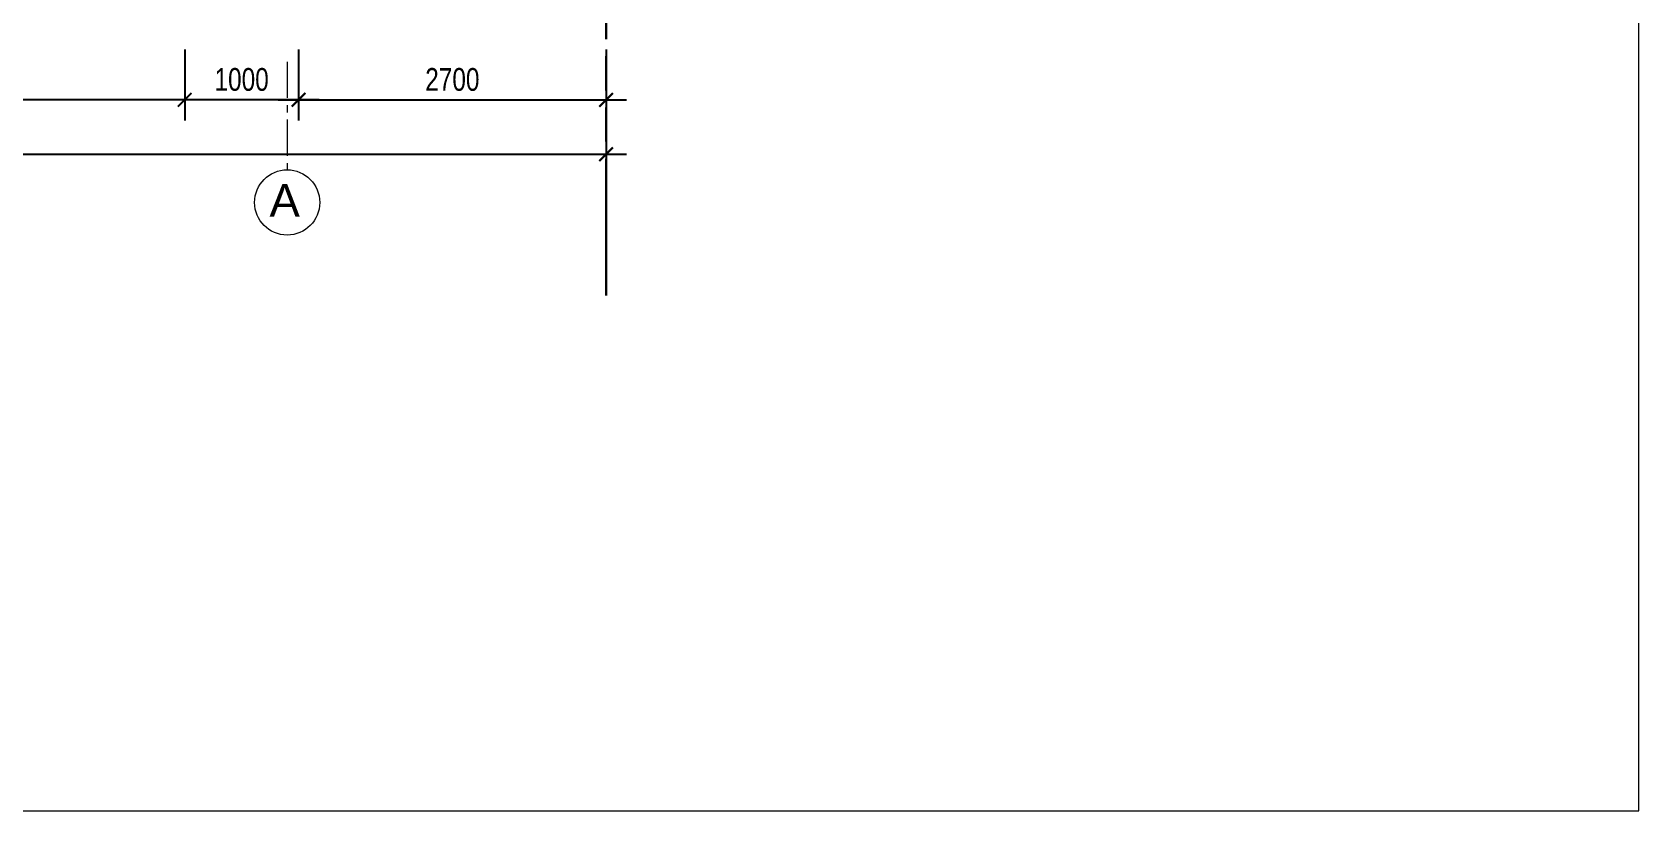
# Model space of a CAD drawing. Header units: millimetres. Extents: x -78046 to 260989, y -99288 to 158505.
# Drawn here: x 246884 to 260989, y -6424 to 413 of the extents above; entities that cross this region are included whole.
import ezdxf
from ezdxf.enums import TextEntityAlignment as Align

# ---------------------------------------------------------------- set-up
doc = ezdxf.new("R2010")
doc.units = ezdxf.units.MM
doc.header["$LTSCALE"] = 100
doc.header["$PDMODE"] = 98
doc.linetypes.add('ACAD_ISO09W100', pattern=[45, 24, -3, 6, -3, 6, -3])
doc.linetypes.add('CENTER', pattern=[50.8, 31.75, -6.35, 6.35, -6.35])
doc.layers.get('Defpoints').update_dxf_attribs({"lineweight": 13})
for name, color, linetype, lineweight in [('-CENTER', 143, 'CENTER', 13), ('-DIM', 9, 'Continuous', 13), ('-KH', 143, 'Continuous', 13), ('-LINE1', 7, 'Continuous', 18), ('-TEXT', 7, 'Continuous', 15), ('ranh gioi lo dat', 240, 'ACAD_ISO09W100', 30)]:
    doc.layers.add(name, color=color, linetype=linetype, lineweight=lineweight)
doc.styles.add('1', font='arial.ttf')
doc.styles.add('AVANH', font='VHAVAN_2.TTF', dxfattribs={"width": 0.8})
doc.dimstyles.new('C_100A3', dxfattribs={"dimscale": 100, "dimtxt": 2.5, "dimasz": 1.2, "dimexe": 1.8, "dimexo": 0, "dimgap": 0.75, "dimtad": 1, "dimdec": 0, "dimzin": 0, "dimdsep": 46, "dimtxsty": 'AVANH', "dimblk": 'ARCHTICK', "dimcen": 0, "dimdle": 1.8, "dimclrd": 256, "dimclre": 256, "dimclrt": 7, "dimadec": 0, "dimazin": 0, "dimtfac": 0.0001, "dimtdec": 0, "dimtix": 1, "dimtmove": 2, "dimatfit": 3, "dimldrblk": 'ARCHTICK', "dimfxl": 1.8, "dimtolj": 1, "dimtzin": 0, "dimarcsym": 0})

# ---------------------------------------------------------------- blocks, each defined once
blk = doc.blocks.new('_ARCHTICK')
at = {"const_width": 0.15}
blk.add_lwpolyline([(-0.5, -0.5), (0.5, 0.5)], dxfattribs=at)
blk = doc.blocks.new('*D78')
at = {"layer": '-DIM', "lineweight": -2, "transparency": 16777216}
for p, q in [((249223, 259), (249223, -362)), ((251923, 259), (251923, -362)), ((249043, -182), (252103, -182))]:
    blk.add_line(p, q, dxfattribs=at)
at = {"layer": 'Defpoints', "color": 0, "transparency": 16777216}
for p in [(249223, 259), (251923, 259), (251923, -182)]:
    blk.add_point(p, dxfattribs=at)
at = {"layer": '-DIM', "lineweight": -2, "transparency": 16777216, "xscale": 120, "yscale": 120, "zscale": 120, "rotation": 180}
blk.add_blockref('_ARCHTICK', (249223, -182), dxfattribs=at)
at = {"layer": '-DIM', "lineweight": -2, "transparency": 16777216, "xscale": 120, "yscale": 120, "zscale": 120}
blk.add_blockref('_ARCHTICK', (251923, -182), dxfattribs=at)
at = {"layer": '-DIM', "color": 7, "transparency": 16777216, "insert": (250573, -4), "char_height": 200, "attachment_point": 5, "style": 'AVANH'}
blk.add_mtext('\\A1;2700', dxfattribs=at)
blk = doc.blocks.new('*D83')
at = {"layer": '-DIM', "lineweight": -2, "transparency": 16777216}
for p, q in [((232223, 259), (232223, -840)), ((251923, 259), (251923, -840)), ((232043, -660), (252103, -660))]:
    blk.add_line(p, q, dxfattribs=at)
at = {"layer": 'Defpoints', "color": 0, "transparency": 16777216}
for p in [(232223, 259), (251923, 259), (251923, -660)]:
    blk.add_point(p, dxfattribs=at)
at = {"layer": '-DIM', "lineweight": -2, "transparency": 16777216, "xscale": 120, "yscale": 120, "zscale": 120, "rotation": 180}
blk.add_blockref('_ARCHTICK', (232223, -660), dxfattribs=at)
at = {"layer": '-DIM', "lineweight": -2, "transparency": 16777216, "xscale": 120, "yscale": 120, "zscale": 120}
blk.add_blockref('_ARCHTICK', (251923, -660), dxfattribs=at)
at = {"layer": '-DIM', "color": 7, "transparency": 16777216, "insert": (242073, -482), "char_height": 200, "attachment_point": 5, "style": 'AVANH'}
blk.add_mtext('\\A1;19700', dxfattribs=at)
blk = doc.blocks.new('*D362')
at = {"layer": '-DIM', "lineweight": -2, "transparency": 16777216}
for p, q in [((248223, 259), (248223, -362)), ((249223, 259), (249223, -362)), ((249403, -182), (248043, -182))]:
    blk.add_line(p, q, dxfattribs=at)
at = {"layer": 'Defpoints', "color": 0, "transparency": 16777216}
for p in [(248223, 259), (249223, 259), (248223, -182)]:
    blk.add_point(p, dxfattribs=at)
at = {"layer": '-DIM', "lineweight": -2, "transparency": 16777216, "xscale": 120, "yscale": 120, "zscale": 120, "rotation": 180}
blk.add_blockref('_ARCHTICK', (248223, -182), dxfattribs=at)
at = {"layer": '-DIM', "lineweight": -2, "transparency": 16777216, "xscale": 120, "yscale": 120, "zscale": 120}
blk.add_blockref('_ARCHTICK', (249223, -182), dxfattribs=at)
at = {"layer": '-DIM', "color": 7, "transparency": 16777216, "insert": (248723, -4), "char_height": 200, "attachment_point": 5, "style": 'AVANH'}
blk.add_mtext('\\A1;1000', dxfattribs=at)
blk = doc.blocks.new('*D363')
at = {"layer": '-DIM', "lineweight": -2, "transparency": 16777216}
for p, q in [((244623, 259), (244623, -362)), ((248223, 259), (248223, -362)), ((248403, -182), (244443, -182))]:
    blk.add_line(p, q, dxfattribs=at)
at = {"layer": 'Defpoints', "color": 0, "transparency": 16777216}
for p in [(244623, 259), (248223, 259), (244623, -182)]:
    blk.add_point(p, dxfattribs=at)
at = {"layer": '-DIM', "lineweight": -2, "transparency": 16777216, "xscale": 120, "yscale": 120, "zscale": 120, "rotation": 180}
blk.add_blockref('_ARCHTICK', (244623, -182), dxfattribs=at)
at = {"layer": '-DIM', "lineweight": -2, "transparency": 16777216, "xscale": 120, "yscale": 120, "zscale": 120}
blk.add_blockref('_ARCHTICK', (248223, -182), dxfattribs=at)
at = {"layer": '-DIM', "color": 7, "transparency": 16777216, "insert": (246423, -4), "char_height": 200, "attachment_point": 5, "style": 'AVANH'}
blk.add_mtext('\\A1;3600', dxfattribs=at)

msp = doc.modelspace()

# ---------------------------------------------------------------- linework, layer by layer
at = {"layer": '-CENTER', "ltscale": 0.1}
msp.add_line((249122.8, 152.6), (249122.8, -796.2), dxfattribs=at)
at = {"layer": '-KH'}
msp.add_circle((249122.8, -1082.5), 286.3, dxfattribs=at)
at = {"layer": '-LINE1'}
msp.add_lwpolyline([(221089.3, -6424), (260989.3, -6424), (260989.3, 21791), (221089.3, 21791)], close=True, dxfattribs=at)
at = {"layer": 'ranh gioi lo dat', "ltscale": 0.5}
msp.add_line((251923.1, -1898.8), (251923.1, 19158.2), dxfattribs=at)

# ---------------------------------------------------------------- texts
at = {"layer": '-TEXT', "color": 2, "style": '1'}
msp.add_text('A', height=286.3, dxfattribs=at).set_placement((249100.9, -1064.5), align=Align.MIDDLE_CENTER)

# ---------------------------------------------------------------- dimensions: what is measured, and where the dimension line sits
at = {"layer": '-DIM'}
for base, p1, p2, picture, middle in [((251923.1, -660.1), (232223.3, 258.6), (251923.1, 258.6), '*D83', (242073.2, -481.7)), ((244623.1, -182), (248222.8, 258.6), (244623.1, 258.6), '*D363', (246423, -3.6)), ((248222.8, -182), (249222.8, 258.6), (248222.8, 258.6), '*D362', (248722.8, -3.6)), ((251923.1, -182), (249223.1, 258.6), (251923.1, 258.6), '*D78', (250573.1, -3.6))]:
    dim = msp.add_linear_dim(base=base, p1=p1, p2=p2, dimstyle='C_100A3', override={"dimtxt": 2}, dxfattribs=at)
    dim.commit()
    dim.dimension.update_dxf_attribs({"geometry": picture, "text_midpoint": middle})

doc.saveas('drawing.dxf')
